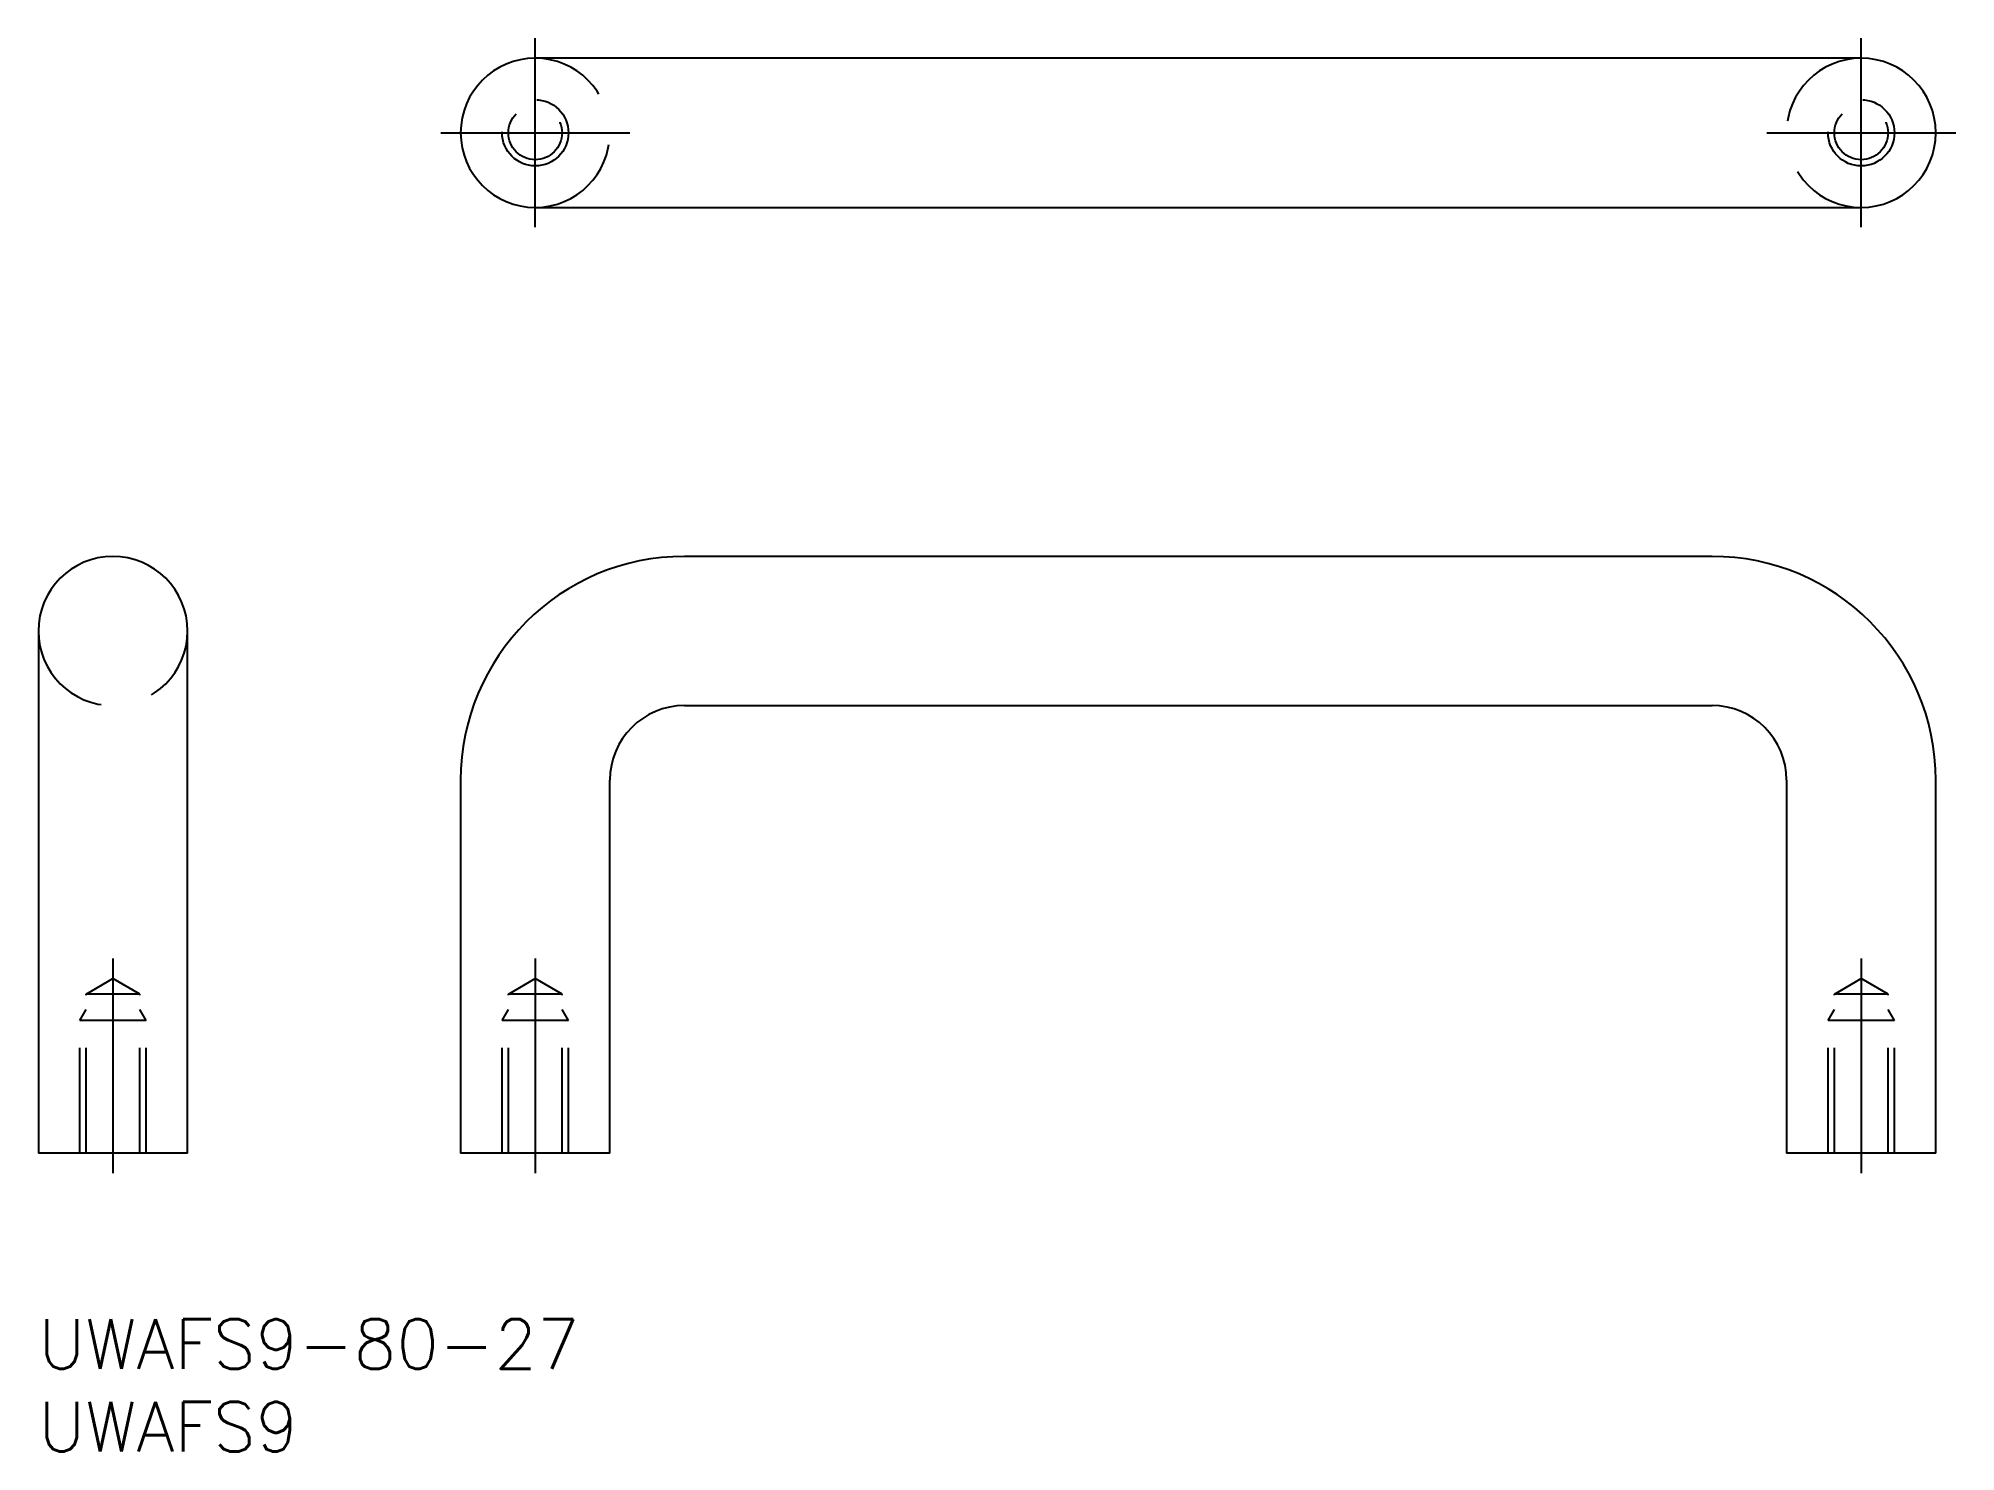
# Model space of a CAD drawing. Extents: x 0 to 116, y -8 to 77.
import ezdxf

# ---------------------------------------------------------------- set-up
doc = ezdxf.new("R2010")
doc.units = 0
doc.header["$LTSCALE"] = 0.5
doc.linetypes.add('CENTER', pattern=[50.8, 31.75, -6.35, 6.35, -6.35])
doc.linetypes.add('DASHED', pattern=[19.05, 12.7, -6.35])
for name, color, linetype in [('MSM_CENTER', 1, 'CENTER'), ('MSM_CONTINUOUS', 7, 'CONTINUOUS'), ('MSM_DASHED', 4, 'DASHED'), ('MSM_PART_NUMBER', 7, 'CONTINUOUS')]:
    doc.layers.add(name, color=color, linetype=linetype)
doc.styles.get("Standard").update_dxf_attribs({"font": 'txt.shx', "height": 1, "bigfont": 'bigfont.shx'})

# ---------------------------------------------------------------- blocks, each defined once
blk = doc.blocks.new('*U18')
at = {"layer": 'MSM_PART_NUMBER'}
blk.add_text('UWAFS9-80-27', height=3, dxfattribs=at).set_placement((0, -3))
blk = doc.blocks.new('*U19')
at = {"layer": 'MSM_PART_NUMBER'}
blk.add_text('UWAFS9', height=3, dxfattribs=at).set_placement((0, -8))

msp = doc.modelspace()

# ---------------------------------------------------------------- linework, layer by layer
at = {"layer": 'MSM_CENTER'}
for p, q in [((29.98, 65.85), (29.98, 77.25)), ((109.98, 65.85), (109.98, 77.25)), ((24.28, 71.55), (35.68, 71.55)), ((104.28, 71.55), (115.68, 71.55)), ((4.5, 21.74), (4.5, 8.8)), ((29.98, 21.74), (29.98, 8.8)), ((109.98, 21.74), (109.98, 8.8))]:
    msp.add_line(p, q, dxfattribs=at)
at = {"layer": 'MSM_CONTINUOUS'}
for p, q in [((109.98, 76.05), (29.98, 76.05)), ((29.98, 67.05), (109.98, 67.05)), ((100.98, 46), (38.98, 46)), ((0, 41.5), (0, 10)), ((9, 10), (9, 41.5)), ((38.98, 37), (100.98, 37)), ((25.48, 32.5), (25.48, 10)), ((34.48, 10), (34.48, 32.5)), ((105.48, 32.5), (105.48, 10)), ((114.48, 10), (114.48, 32.5)), ((9, 10), (0, 10)), ((34.48, 10), (25.48, 10)), ((114.48, 10), (105.48, 10))]:
    msp.add_line(p, q, dxfattribs=at)
for centre, radius, start, end in [((29.98, 71.55), 4.5, 90, 270), ((109.98, 71.55), 4.5, 270, 90), ((4.5, 41.5), 4.5, 0, 180), ((38.98, 32.5), 13.5, 90, 180), ((100.98, 32.5), 13.5, 0, 90), ((38.98, 32.5), 4.5, 90, 180), ((100.98, 32.5), 4.5, 0, 90)]:
    msp.add_arc(centre, radius, start, end, dxfattribs=at)
at = {"layer": 'MSM_DASHED'}
for p, q in [((2.88, 19.6), (4.5, 20.54)), ((6.12, 19.6), (4.5, 20.54)), ((28.36, 19.6), (29.98, 20.54)), ((31.6, 19.6), (29.98, 20.54)), ((108.36, 19.6), (109.98, 20.54)), ((111.6, 19.6), (109.98, 20.54)), ((2.5, 18), (2.88, 18.66)), ((2.88, 10), (2.88, 19.6)), ((6.12, 19.6), (2.88, 19.6)), ((6.12, 10), (6.12, 19.6)), ((6.5, 18), (6.12, 18.66)), ((27.98, 18), (28.36, 18.66)), ((28.36, 10), (28.36, 19.6)), ((31.6, 19.6), (28.36, 19.6)), ((31.6, 10), (31.6, 19.6)), ((31.98, 18), (31.6, 18.66)), ((107.98, 18), (108.36, 18.66)), ((108.36, 10), (108.36, 19.6)), ((111.6, 19.6), (108.36, 19.6)), ((111.6, 10), (111.6, 19.6)), ((111.98, 18), (111.6, 18.66)), ((6.5, 18), (2.5, 18)), ((2.5, 10), (2.5, 18)), ((6.5, 10), (6.5, 18)), ((31.98, 18), (27.98, 18)), ((27.98, 10), (27.98, 18)), ((31.98, 10), (31.98, 18)), ((111.98, 18), (107.98, 18)), ((107.98, 10), (107.98, 18)), ((111.98, 10), (111.98, 18))]:
    msp.add_line(p, q, dxfattribs=at)
for centre, radius in [((29.98, 71.55), 2), ((29.98, 71.55), 1.62), ((109.98, 71.55), 2), ((109.98, 71.55), 1.62)]:
    msp.add_circle(centre, radius, dxfattribs=at)
for centre, start, end in [((29.98, 71.55), 270, 90), ((109.98, 71.55), 90, 270), ((4.5, 41.5), 180, 0)]:
    msp.add_arc(centre, 4.5, start, end, dxfattribs=at)

# ---------------------------------------------------------------- block references
at = {"layer": 'MSM_CONTINUOUS'}
for name in ['*U18', '*U19']:
    msp.add_blockref(name, (0, 0), dxfattribs=at)

doc.saveas('drawing.dxf')
